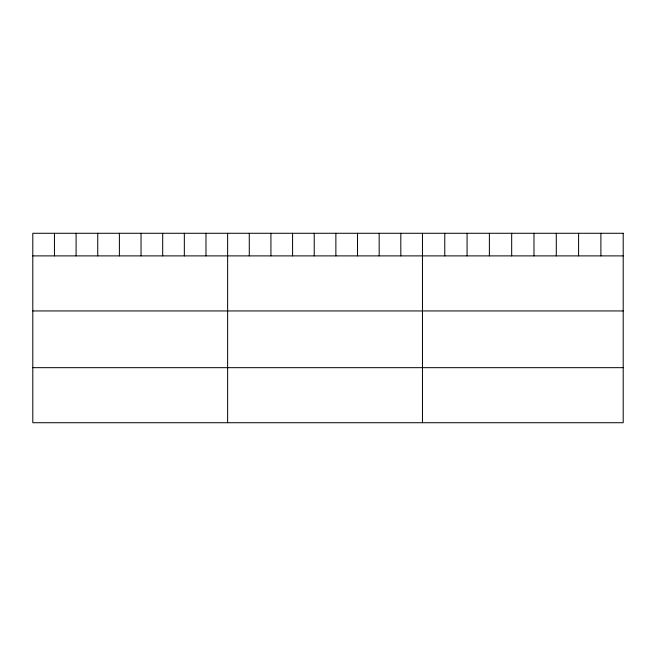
<?xml version="1.0" encoding="UTF-8"?>
<svg xmlns="http://www.w3.org/2000/svg" width="656" height="656" viewBox="0 0 656 656"><rect width="100%" height="100%" fill="white"/><g stroke="black" fill="none" stroke-linecap="round" stroke-linejoin="round"><path stroke-width="0.98" d="M32.8 255.889L623.2 255.889M32.8 310.944L623.2 310.944M32.8 367.672L623.2 367.672M600.896 233.274L600.896 255.889M578.592 233.274L578.592 255.889M556.288 233.274L556.288 255.889M533.984 233.274L533.984 255.889M511.68 233.274L511.68 255.889M489.376 233.274L489.376 255.889M467.072 233.274L467.072 255.889M444.768 233.274L444.768 255.889M422.464 233.274L422.464 422.726M400.816 233.274L400.816 255.889M379.168 233.274L379.168 255.889M357.52 233.274L357.52 255.889M335.872 233.274L335.872 255.889M314.224 233.274L314.224 255.889M292.576 233.274L292.576 255.889M270.928 233.274L270.928 255.889M249.28 233.274L249.28 255.889M227.632 233.274L227.632 422.726M205.984 233.274L205.984 255.889M184.336 233.274L184.336 255.889M162.688 233.274L162.688 255.889M141.04 233.274L141.04 255.889M119.392 233.274L119.392 255.889M97.744 233.274L97.744 255.889M76.096 233.274L76.096 255.889M54.448 233.274L54.448 255.889M623.2 233.274L32.8 233.274L32.8 422.726L623.2 422.726L623.2 233.274"/></g></svg>
